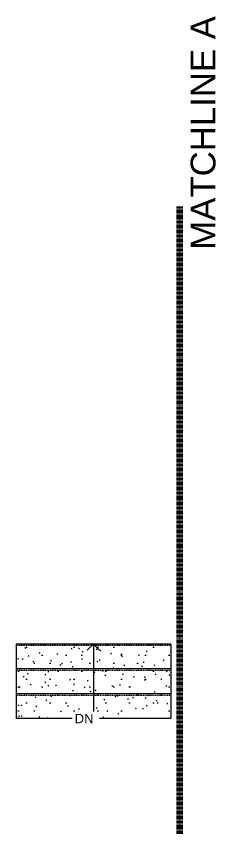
# Model space of a CAD drawing. Header units: inches. Extents: x -529 to 1015, y -2066 to -1239.
# Drawn here: x 264.2 to 360.8, y -1630.3 to -1239.2 of the extents above; entities that cross this region are included whole.
import ezdxf

# ---------------------------------------------------------------- set-up
doc = ezdxf.new("R2010")
doc.units = ezdxf.units.IN
doc.header["$MEASUREMENT"] = 0
doc.linetypes.add('Dash', pattern=[0.25, 0.125, -0.125])
doc.linetypes.add('Overhead 1_16_', pattern=[0.101562, 0.0625, -0.039062])
for name, color, linetype, lineweight in [('A-ANNO-MATC', 214, 'Dash', 140), ('G-ANNO-TEXT', 231, 'Continuous', 9), ('S-STRS', 31, 'Continuous', 18), ('S-STRS-ANNO', 31, 'Continuous', 9), ('S-STRS-IDEN', 31, 'Continuous', 9)]:
    doc.layers.add(name, color=color, linetype=linetype, lineweight=lineweight)
doc.styles.add('Arial', font='arial.ttf', dxfattribs={"height": 4.5})
doc.styles.add('Swis721 Lt BT_1', font='swissl.ttf', dxfattribs={"height": 12})
pattern_1 = [(0, (0, 0), (15.36, 3.84), [0.634, -10.886, 0.634, -10.886, -61.44]), (0, (0, 0), (15.36, 3.84), [-23.04, 0.634, -22.406, 0.634, -10.886, -26.88]), (0, (0, 0), (15.36, 3.84), [-57.6, 0.634, -7.046, 0.634, -18.566]), (120, (5.76, 1.92), (-11.005538, 11.38215), [0.634, -10.886, 0.634, -10.886, -61.44]), (120, (5.76, 1.92), (-11.005538, 11.38215), [-23.04, 0.634, -22.406, 0.634, -10.886, -26.88]), (120, (5.76, 1.92), (-11.005538, 11.38215), [-57.6, 0.634, -7.046, 0.634, -18.566]), (240, (7.68, 9.6), (-4.354462, -15.22215), [0.634, -10.886, 0.634, -10.886, -61.44]), (240, (7.68, 9.6), (-4.354462, -15.22215), [-23.04, 0.634, -22.406, 0.634, -10.886, -26.88]), (240, (7.68, 9.6), (-4.354462, -15.22215), [-57.6, 0.634, -7.046, 0.634, -18.566])]

msp = doc.modelspace()

# ---------------------------------------------------------------- hatches: boundary and pattern name
at = {"layer": 'S-STRS', "lineweight": 9}
h = msp.add_hatch(dxfattribs=at)
h.set_pattern_fill('FP_1', color=256, style=0, pattern_type=2)
h.set_pattern_definition(pattern_1)
h.paths.add_polyline_path([(338.93, -1554.16), (338.93, -1542.16), (264.18, -1542.16), (264.18, -1554.16)], flags=0)
h = msp.add_hatch(dxfattribs=at)
h.set_pattern_fill('FP_2', color=256, style=0, pattern_type=2)
h.set_pattern_definition(pattern_1)
h.paths.add_polyline_path([(338.93, -1566.16), (338.93, -1554.16), (264.18, -1554.16), (264.18, -1566.16)], flags=0)
h = msp.add_hatch(dxfattribs=at)
h.set_pattern_fill('FP_1', color=256, style=0, pattern_type=2)
h.set_pattern_definition(pattern_1)
h.paths.add_polyline_path([(338.93, -1578.16), (338.93, -1566.16), (264.18, -1566.16), (264.18, -1578.16)], flags=0)

# ---------------------------------------------------------------- linework, layer by layer
at = {"layer": 'A-ANNO-MATC'}
msp.add_line((343.25, -1331.08), (343.25, -1961.69), dxfattribs=at)
at = {"layer": 'S-STRS', "lineweight": 9}
for p, q in [((338.93, -1542.16), (264.18, -1542.16)), ((264.18, -1542.16), (264.18, -1554.16)), ((338.93, -1542.16), (338.93, -1554.16)), ((264.18, -1554.16), (264.18, -1566.16)), ((338.93, -1554.16), (264.18, -1554.16)), ((338.93, -1554.16), (338.93, -1566.16)), ((264.18, -1566.16), (264.18, -1578.16)), ((338.93, -1566.16), (264.18, -1566.16)), ((338.93, -1566.16), (338.93, -1578.16)), ((338.93, -1578.16), (264.18, -1578.16))]:
    msp.add_line(p, q, dxfattribs=at)
at = {"layer": 'S-STRS', "linetype": 'Overhead 1_16_', "lineweight": 9}
for p, q in [((338.93, -1542.91), (264.18, -1542.91)), ((338.93, -1554.91), (264.18, -1554.91)), ((338.93, -1566.91), (264.18, -1566.91))]:
    msp.add_line(p, q, dxfattribs=at)
at = {"layer": 'S-STRS-ANNO'}
for p, q in [((301.56, -1542.16), (298.56, -1545.16)), ((301.56, -1542.16), (301.56, -1554.16)), ((301.56, -1542.16), (304.56, -1545.16)), ((301.56, -1554.16), (301.56, -1566.16)), ((301.56, -1566.16), (301.56, -1578.16))]:
    msp.add_line(p, q, dxfattribs=at)

# ---------------------------------------------------------------- texts
at = {"layer": 'G-ANNO-TEXT', "color": 7, "insert": (348.59, -1351.87), "char_height": 12, "width": 127.1085, "attachment_point": 1, "rotation": 90, "style": 'Swis721 Lt BT_1'}
msp.add_mtext('MATCHLINE A', dxfattribs=at)

# ---------------------------------------------------------------- next in the draw order: texts
at = {"layer": 'S-STRS-IDEN', "insert": (292.51, -1575.85), "char_height": 4.5, "width": 10.8493, "attachment_point": 1, "line_spacing_factor": 0.941778, "style": 'Arial', "bg_fill": 3, "box_fill_scale": 1.25, "bg_fill_color": 256, "bg_fill_true_color": 13158600, "bg_fill_transparency": 0}
msp.add_mtext('DN', dxfattribs=at)

doc.saveas('drawing.dxf')
